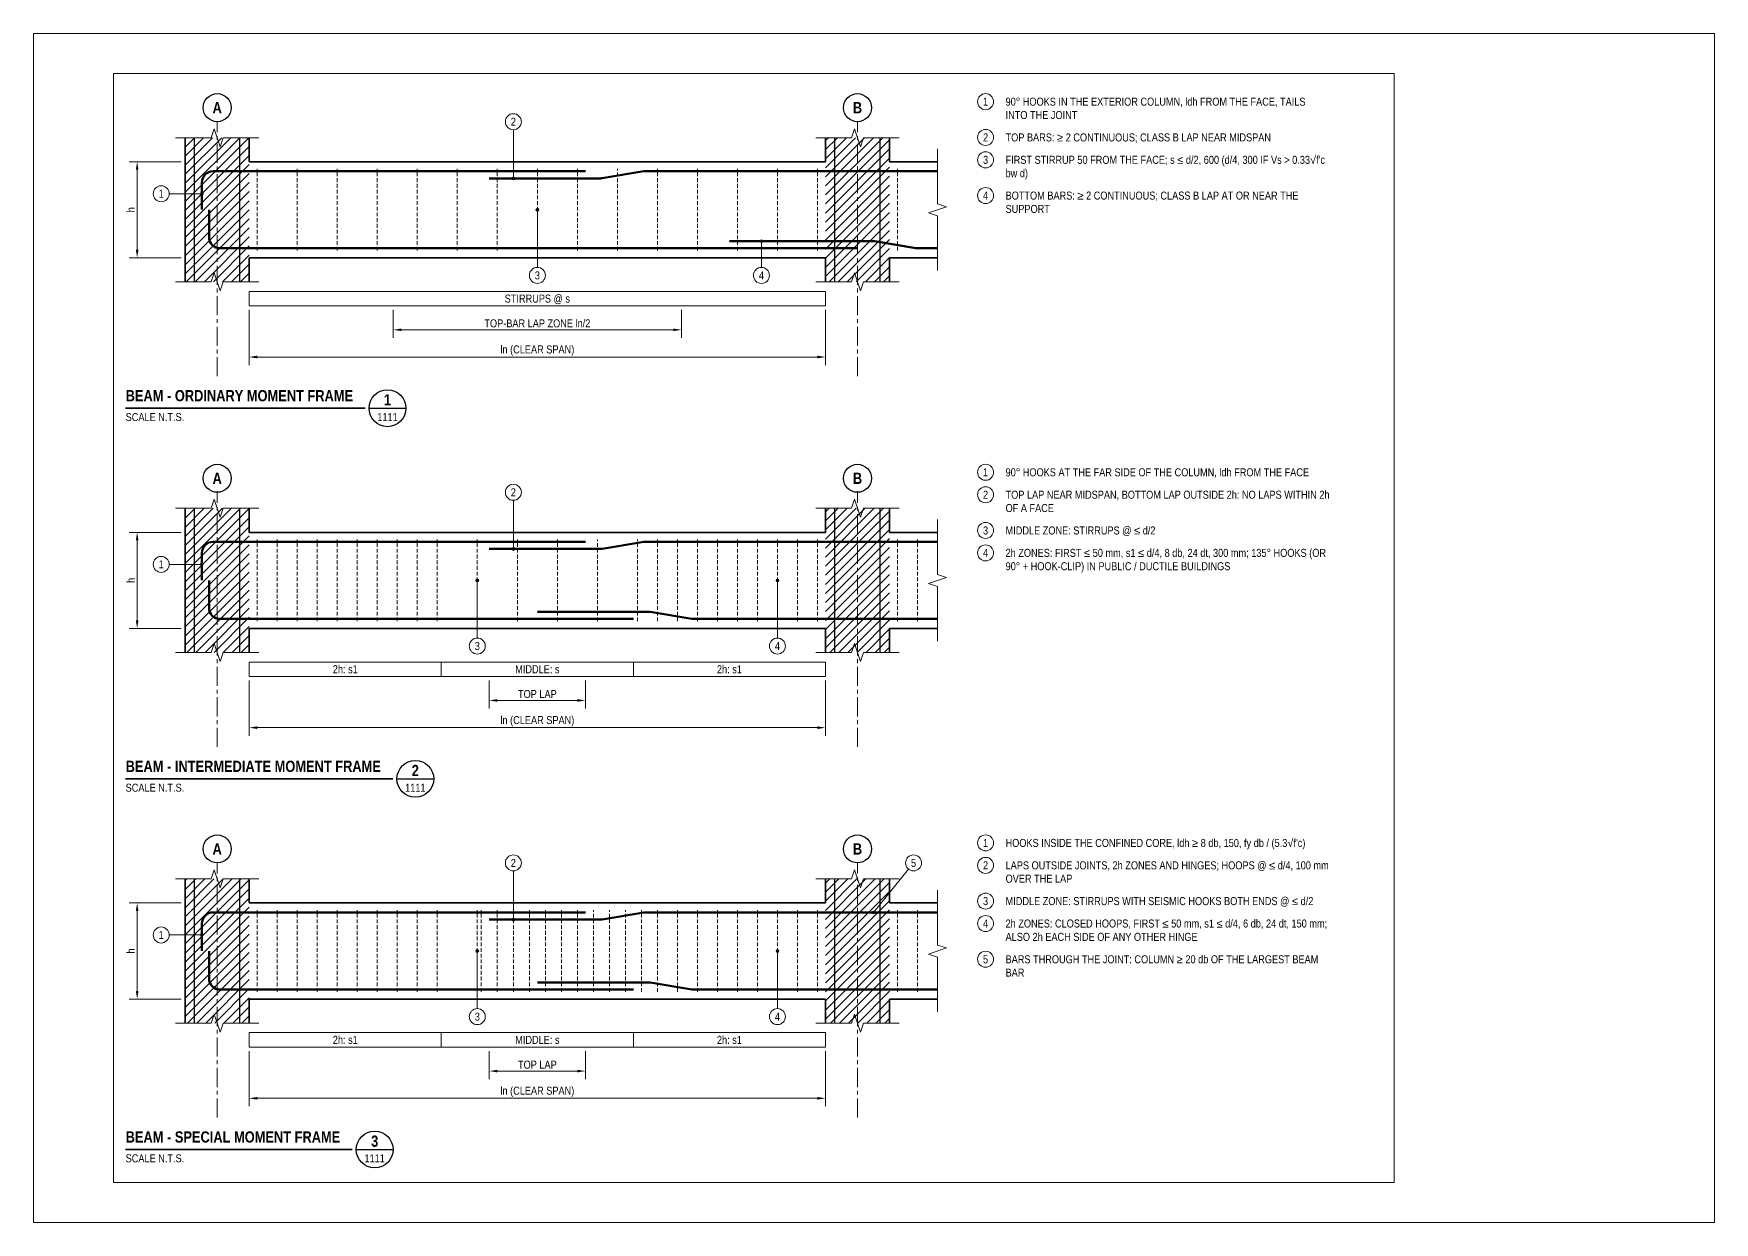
# Model space of a CAD drawing. Header units: millimetres. Extents: x 0 to 68000, y 0 to 7425.
# Drawn here: x 0 to 10500, y 0 to 7425 of the extents above; entities that cross this region are included whole.
import ezdxf
from ezdxf.enums import TextEntityAlignment as Align

# ---------------------------------------------------------------- set-up
doc = ezdxf.new("R2010")
doc.units = ezdxf.units.MM
doc.header["$LTSCALE"] = 3.75
doc.linetypes.add('CENTER', pattern=[50.8, 31.75, -6.35, 6.35, -6.35])
doc.linetypes.add('HIDDEN', pattern=[9.525, 6.35, -3.175])
for name, color, linetype, lineweight in [('S-ANNO', 3, 'Continuous', 18), ('S-BREAK', 8, 'Continuous', 18), ('S-CENT', 3, 'CENTER', 18), ('S-CONC', 4, 'Continuous', 35), ('S-DET', 7, 'Continuous', 18), ('S-DIMS', 2, 'Continuous', 18), ('S-HATCH', 9, 'Continuous', 13), ('S-REBR', 1, 'Continuous', 50), ('S-REBR-NF', 252, 'Continuous', 25), ('S-STIR-ELEV', 8, 'HIDDEN', 18), ('S-SYMB', 6, 'Continuous', 25), ('S-TEXT', 7, 'Continuous', 18), ('S-TITLE', 4, 'Continuous', 35), ('S-ZONE', 8, 'Continuous', 18)]:
    doc.layers.add(name, color=color, linetype=linetype, lineweight=lineweight)
doc.layers.add('S-SHEET', color=9, linetype='Continuous', lineweight=13, plot=False)
doc.layers.add('S-TB-AREA', color=9, linetype='Continuous', lineweight=13, plot=False)
doc.styles.add('AN', font='ARIALN_0.TTF')
doc.styles.add('ANB', font='ARIALNB_0.TTF')
doc.dimstyles.new('EIT-25', dxfattribs={"dimscale": 25, "dimtxt": 2, "dimasz": 2, "dimexe": 2, "dimexo": 1, "dimgap": 0.6, "dimtad": 1, "dimdec": 0, "dimtxsty": 'AN', "dimcen": 2.5, "dimclrd": 2, "dimclre": 8, "dimclrt": 7, "dimazin": 3, "dimtfac": 1, "dimtmove": 1, "dimatfit": 3, "dimlwd": -1, "dimlwe": -1, "dimarcsym": 0})

# ---------------------------------------------------------------- blocks, each defined once
blk = doc.blocks.new('VT-1111-1', base_point=(23, 198.8))
at = {"layer": 'S-SYMB'}
blk.add_line((83.83, 203.4), (93.03, 203.4), dxfattribs=at)
blk.add_circle((88.43, 203.4), 4.6, dxfattribs=at)
at = {"layer": 'S-TITLE'}
blk.add_line((23, 203.4), (82.83, 203.4), dxfattribs=at)
at = {"layer": 'S-TEXT'}
for s, height, style, p in [('1', 2.8, 'ANB', (88.43, 205.5)), ('1111', 2, 'AN', (88.43, 201.2))]:
    blk.add_text(s, height=height, dxfattribs=dict(at, style=style)).set_placement(p, align=Align.MIDDLE_CENTER)
at = {"layer": 'S-TEXT', "style": 'AN'}
blk.add_text('SCALE N.T.S.', height=2, dxfattribs=at).set_placement((23, 202.2), align=Align.TOP_LEFT)
at = {"layer": 'S-TITLE', "style": 'ANB'}
blk.add_text('BEAM - ORDINARY MOMENT FRAME', height=2.8, dxfattribs=at).set_placement((23, 204.3), align=Align.BOTTOM_LEFT)
blk = doc.blocks.new('VT-1111-2', base_point=(23, 106.2))
at = {"layer": 'S-SYMB'}
blk.add_line((90.78, 110.8), (99.98, 110.8), dxfattribs=at)
blk.add_circle((95.38, 110.8), 4.6, dxfattribs=at)
at = {"layer": 'S-TITLE'}
blk.add_line((23, 110.8), (89.78, 110.8), dxfattribs=at)
at = {"layer": 'S-TEXT'}
for s, height, style, p in [('2', 2.8, 'ANB', (95.38, 112.9)), ('1111', 2, 'AN', (95.38, 108.6))]:
    blk.add_text(s, height=height, dxfattribs=dict(at, style=style)).set_placement(p, align=Align.MIDDLE_CENTER)
at = {"layer": 'S-TEXT', "style": 'AN'}
blk.add_text('SCALE N.T.S.', height=2, dxfattribs=at).set_placement((23, 109.6), align=Align.TOP_LEFT)
at = {"layer": 'S-TITLE', "style": 'ANB'}
blk.add_text('BEAM - INTERMEDIATE MOMENT FRAME', height=2.8, dxfattribs=at).set_placement((23, 111.7), align=Align.BOTTOM_LEFT)
blk = doc.blocks.new('VT-1111-3', base_point=(23, 13.6))
at = {"layer": 'S-SYMB'}
blk.add_line((80.63, 18.2), (89.83, 18.2), dxfattribs=at)
blk.add_circle((85.23, 18.2), 4.6, dxfattribs=at)
at = {"layer": 'S-TITLE'}
blk.add_line((23, 18.2), (79.63, 18.2), dxfattribs=at)
at = {"layer": 'S-TEXT'}
for s, height, style, p in [('3', 2.8, 'ANB', (85.23, 20.3)), ('1111', 2, 'AN', (85.23, 16))]:
    blk.add_text(s, height=height, dxfattribs=dict(at, style=style)).set_placement(p, align=Align.MIDDLE_CENTER)
at = {"layer": 'S-TEXT', "style": 'AN'}
blk.add_text('SCALE N.T.S.', height=2, dxfattribs=at).set_placement((23, 17), align=Align.TOP_LEFT)
at = {"layer": 'S-TITLE', "style": 'ANB'}
blk.add_text('BEAM - SPECIAL MOMENT FRAME', height=2.8, dxfattribs=at).set_placement((23, 19.1), align=Align.BOTTOM_LEFT)
blk = doc.blocks.new('DET-1111-1', base_point=(-771.9, -740))
at = {"layer": 'S-ANNO'}
h = blk.add_hatch(color=256, dxfattribs=at)
h.dxf.hatch_style = 1
edge = h.paths.add_edge_path()
edge.add_arc((1650, 496), 8.75, 0, 360)
h = blk.add_hatch(color=256, dxfattribs=at)
h.dxf.hatch_style = 1
edge = h.paths.add_edge_path()
edge.add_arc((-296, 400), 8.75, 0, 360)
h = blk.add_hatch(color=256, dxfattribs=at)
h.dxf.hatch_style = 1
edge = h.paths.add_edge_path()
edge.add_arc((1800, 300), 8.75, 0, 360)
h = blk.add_hatch(color=256, dxfattribs=at)
h.dxf.hatch_style = 1
edge = h.paths.add_edge_path()
edge.add_arc((3200, 104), 8.75, 0, 360)
at = {"layer": 'S-HATCH'}
h = blk.add_hatch(dxfattribs=at)
h.set_pattern_fill('ANSI31', color=256, scale=12.598)
h.paths.add_polyline_path([(-400, -150), (0, -150), (0, 750), (-400, 750)])
h = blk.add_hatch(dxfattribs=at)
h.set_pattern_fill('ANSI31', color=256, scale=12.5984)
h.paths.add_polyline_path([(3600, -150), (4000, -150), (4000, 750), (3600, 750)])
at = {"layer": 'S-ANNO'}
for p, q in [((1650, 800), (1650, 496)), ((-500, 400), (-296, 400)), ((1800, -60), (1800, 300)), ((3200, -60), (3200, 104))]:
    blk.add_line(p, q, dxfattribs=at)
for centre, radius in [((4600, 975), 50), ((1650, 850), 50), ((4600, 751.7), 50), ((4600, 611.7), 50), ((-550, 400), 50), ((1650, 496), 8.75), ((4600, 388.3), 50), ((-296, 400), 8.75), ((1800, 300), 8.75), ((3200, 104), 8.75), ((1800, -110), 50), ((3200, -110), 50)]:
    blk.add_circle(centre, radius, dxfattribs=at)
at = {"layer": 'S-BREAK', "flags": 128}
for points in [[(-460, 750), (-237.5, 750), (-218.8, 806.2), (-181.2, 693.8), (-162.5, 750), (60, 750)], [(3540, 750), (3762.5, 750), (3781.2, 806.2), (3818.8, 693.8), (3837.5, 750), (4060, 750)], [(4300, -80), (4300, 262.5), (4243.8, 281.2), (4356.2, 318.8), (4300, 337.5), (4300, 680)], [(-460, -150), (-237.5, -150), (-218.8, -93.8), (-181.2, -206.2), (-162.5, -150), (60, -150)], [(3540, -150), (3762.5, -150), (3781.2, -93.8), (3818.8, -206.2), (3837.5, -150), (4060, -150)]]:
    blk.add_lwpolyline(points, dxfattribs=at)
at = {"layer": 'S-CENT'}
for p, q in [((-200, -740), (-200, 850)), ((3800, -740), (3800, 850))]:
    blk.add_line(p, q, dxfattribs=at)
at = {"layer": 'S-CONC'}
for p, q in [((-400, -150), (-400, 750)), ((0, 600), (0, 750)), ((3600, 600), (3600, 750)), ((4000, 600), (4000, 750)), ((0, 600), (3600, 600)), ((4000, 600), (4300, 600)), ((0, -150), (0, 0)), ((0, 0), (3600, 0)), ((3600, -150), (3600, 0)), ((4000, -150), (4000, 0)), ((4000, 0), (4300, 0))]:
    blk.add_line(p, q, dxfattribs=at)
at = {"layer": 'S-REBR', "flags": 128}
for points in [[(-296, 301), (-296, 471, -0.4142136), (-226, 541), (2100, 541)], [(1500, 496), (2194.2, 496, 0.0413106), (2205.7, 497), (2464.3, 540, -0.0413106), (2475.8, 541), (4300, 541)], [(-251, 299), (-251, 129, 0.4142136), (-181, 59), (3800, 59)], [(3000, 104), (3894.2, 104, -0.0413106), (3905.7, 103), (4164.3, 60, 0.0413106), (4175.8, 59), (4300, 59)]]:
    blk.add_lwpolyline(points, format="xyb", dxfattribs=at)
at = {"layer": 'S-REBR-NF', "flags": 128}
for points in [[(-341, -150), (-341, 750)], [(-59, -150), (-59, 750)], [(3659, -150), (3659, 750)], [(3941, -150), (3941, 750)]]:
    blk.add_lwpolyline(points, dxfattribs=at)
at = {"layer": 'S-STIR-ELEV'}
for p, q in [((50, 44.5), (50, 555.5)), ((300, 44.5), (300, 555.5)), ((550, 44.5), (550, 555.5)), ((800, 44.5), (800, 555.5)), ((1050, 44.5), (1050, 555.5)), ((1300, 44.5), (1300, 555.5)), ((1550, 44.5), (1550, 555.5)), ((1800, 44.5), (1800, 555.5)), ((2050, 44.5), (2050, 555.5)), ((2300, 44.5), (2300, 555.5)), ((2550, 44.5), (2550, 555.5)), ((2800, 44.5), (2800, 555.5)), ((3050, 44.5), (3050, 555.5)), ((3300, 44.5), (3300, 555.5)), ((3550, 44.5), (3550, 555.5)), ((4050, 44.5), (4050, 555.5))]:
    blk.add_line(p, q, dxfattribs=at)
at = {"layer": 'S-SYMB'}
for centre in [(-200, 937.5), (3800, 937.5)]:
    blk.add_circle(centre, 87.5, dxfattribs=at)
at = {"layer": 'S-ZONE', "flags": 128}
blk.add_lwpolyline([(0, -210), (3600, -210), (3600, -300), (0, -300)], close=True, dxfattribs=at)
at = {"layer": 'S-TEXT'}
for s, height, style, p in [('A', 70, 'ANB', (-200, 937.5)), ('B', 70, 'ANB', (3800, 937.5)), ('1', 50, 'AN', (4600, 975)), ('2', 50, 'AN', (1650, 850)), ('2', 50, 'AN', (4600, 751.7)), ('3', 50, 'AN', (4600, 611.7)), ('1', 50, 'AN', (-550, 400)), ('4', 50, 'AN', (4600, 388.3)), ('3', 50, 'AN', (1800, -110)), ('4', 50, 'AN', (3200, -110)), ('STIRRUPS @ s', 50, 'AN', (1800, -255))]:
    blk.add_text(s, height=height, dxfattribs=dict(at, style=style)).set_placement(p, align=Align.MIDDLE_CENTER)
at = {"layer": 'S-TEXT', "style": 'AN'}
for s, p in [('90° HOOKS IN THE EXTERIOR COLUMN, ldh FROM THE FACE, TAILS', (4725, 975)), ('INTO THE JOINT', (4725, 891.7)), ('TOP BARS: ≥ 2 CONTINUOUS; CLASS B LAP NEAR MIDSPAN', (4725, 751.7)), ("FIRST STIRRUP 50 FROM THE FACE; s ≤ d/2, 600 (d/4, 300 IF Vs > 0.33√f'c", (4725, 611.7)), ('bw d)', (4725, 528.3)), ('SUPPORT', (4725, 305)), ('BOTTOM BARS: ≥ 2 CONTINUOUS; CLASS B LAP AT OR NEAR THE', (4725, 388.3))]:
    blk.add_text(s, height=50, dxfattribs=at).set_placement(p, align=Align.MIDDLE_LEFT)
at = {"layer": 'S-DIMS'}
blk.add_linear_dim(base=(-700, 0), p1=(-400, 0), p2=(-400, 600), angle=90, text='h', dimstyle='EIT-25', dxfattribs=at).render()
for base, p1, p2, text in [((0, -620), (0, -300), (3600, -300), 'ln (CLEAR SPAN)'), ((900, -450), (900, -300), (2700, -300), 'TOP-BAR LAP ZONE ln/2')]:
    blk.add_linear_dim(base=base, p1=p1, p2=p2, text=text, dimstyle='EIT-25', dxfattribs=at).render()
blk = doc.blocks.new('DET-1111-2', base_point=(-771.9, -8740))
at = {"layer": 'S-ANNO'}
h = blk.add_hatch(color=256, dxfattribs=at)
h.dxf.hatch_style = 1
edge = h.paths.add_edge_path()
edge.add_arc((1650, -7504), 8.75, 0, 360)
h = blk.add_hatch(color=256, dxfattribs=at)
h.dxf.hatch_style = 1
edge = h.paths.add_edge_path()
edge.add_arc((-296, -7600), 8.75, 0, 360)
h = blk.add_hatch(color=256, dxfattribs=at)
h.dxf.hatch_style = 1
edge = h.paths.add_edge_path()
edge.add_arc((1425, -7700), 8.75, 0, 360)
h = blk.add_hatch(color=256, dxfattribs=at)
h.dxf.hatch_style = 1
edge = h.paths.add_edge_path()
edge.add_arc((3300, -7700), 8.75, 0, 360)
at = {"layer": 'S-HATCH'}
h = blk.add_hatch(dxfattribs=at)
h.set_pattern_fill('ANSI31', color=256, scale=12.5984)
h.paths.add_polyline_path([(-400, -8150), (0, -8150), (0, -7250), (-400, -7250)])
h = blk.add_hatch(dxfattribs=at)
h.set_pattern_fill('ANSI31', color=256, scale=12.5984)
h.paths.add_polyline_path([(3600, -8150), (4000, -8150), (4000, -7250), (3600, -7250)])
at = {"layer": 'S-ANNO'}
for p, q in [((1650, -7200), (1650, -7504)), ((-500, -7600), (-296, -7600)), ((1425, -8060), (1425, -7700)), ((3300, -8060), (3300, -7700))]:
    blk.add_line(p, q, dxfattribs=at)
for centre, radius in [((4600, -7025), 50), ((1650, -7150), 50), ((4600, -7165), 50), ((4600, -7388.3), 50), ((-550, -7600), 50), ((1650, -7504), 8.75), ((4600, -7528.3), 50), ((-296, -7600), 8.75), ((1425, -7700), 8.75), ((3300, -7700), 8.75), ((1425, -8110), 50), ((3300, -8110), 50)]:
    blk.add_circle(centre, radius, dxfattribs=at)
at = {"layer": 'S-BREAK', "flags": 128}
for points in [[(-460, -7250), (-237.5, -7250), (-218.8, -7193.8), (-181.2, -7306.2), (-162.5, -7250), (60, -7250)], [(3540, -7250), (3762.5, -7250), (3781.2, -7193.8), (3818.8, -7306.2), (3837.5, -7250), (4060, -7250)], [(4300, -8080), (4300, -7737.5), (4243.8, -7718.8), (4356.2, -7681.2), (4300, -7662.5), (4300, -7320)], [(-460, -8150), (-237.5, -8150), (-218.8, -8093.8), (-181.2, -8206.2), (-162.5, -8150), (60, -8150)], [(3540, -8150), (3762.5, -8150), (3781.2, -8093.8), (3818.8, -8206.2), (3837.5, -8150), (4060, -8150)]]:
    blk.add_lwpolyline(points, dxfattribs=at)
at = {"layer": 'S-CENT'}
for p, q in [((-200, -8740), (-200, -7150)), ((3800, -8740), (3800, -7150))]:
    blk.add_line(p, q, dxfattribs=at)
at = {"layer": 'S-CONC'}
for p, q in [((-400, -8150), (-400, -7250)), ((0, -7400), (0, -7250)), ((3600, -7400), (3600, -7250)), ((4000, -7400), (4000, -7250)), ((0, -7400), (3600, -7400)), ((4000, -7400), (4300, -7400)), ((0, -8150), (0, -8000)), ((0, -8000), (3600, -8000)), ((3600, -8150), (3600, -8000)), ((4000, -8150), (4000, -8000)), ((4000, -8000), (4300, -8000))]:
    blk.add_line(p, q, dxfattribs=at)
at = {"layer": 'S-REBR', "flags": 128}
for points in [[(-296, -7699), (-296, -7529, -0.4142136), (-226, -7459), (2100, -7459)], [(1500, -7504), (2194.2, -7504, 0.0413106), (2205.7, -7503), (2464.3, -7460, -0.0413106), (2475.8, -7459), (4300, -7459)], [(-251, -7701), (-251, -7871, 0.4142136), (-181, -7941), (2400, -7941)], [(1800, -7896), (2494.2, -7896, -0.0413106), (2505.7, -7897), (2764.3, -7940, 0.0413106), (2775.8, -7941), (4300, -7941)]]:
    blk.add_lwpolyline(points, format="xyb", dxfattribs=at)
at = {"layer": 'S-REBR-NF', "flags": 128}
for points in [[(-341, -8150), (-341, -7250)], [(-59, -8150), (-59, -7250)], [(3659, -8150), (3659, -7250)], [(3941, -8150), (3941, -7250)]]:
    blk.add_lwpolyline(points, dxfattribs=at)
at = {"layer": 'S-STIR-ELEV'}
for p, q in [((50, -7955.5), (50, -7444.5)), ((175, -7955.5), (175, -7444.5)), ((300, -7955.5), (300, -7444.5)), ((425, -7955.5), (425, -7444.5)), ((550, -7955.5), (550, -7444.5)), ((675, -7955.5), (675, -7444.5)), ((800, -7955.5), (800, -7444.5)), ((925, -7955.5), (925, -7444.5)), ((1050, -7955.5), (1050, -7444.5)), ((1175, -7955.5), (1175, -7444.5)), ((1425, -7955.5), (1425, -7444.5)), ((1675, -7955.5), (1675, -7444.5)), ((1925, -7955.5), (1925, -7444.5)), ((2175, -7955.5), (2175, -7444.5)), ((2425, -7955.5), (2425, -7444.5)), ((2550, -7955.5), (2550, -7444.5)), ((2675, -7955.5), (2675, -7444.5)), ((2800, -7955.5), (2800, -7444.5)), ((2925, -7955.5), (2925, -7444.5)), ((3050, -7955.5), (3050, -7444.5)), ((3175, -7955.5), (3175, -7444.5)), ((3300, -7955.5), (3300, -7444.5)), ((3425, -7955.5), (3425, -7444.5)), ((3550, -7955.5), (3550, -7444.5)), ((4050, -7955.5), (4050, -7444.5)), ((4175, -7955.5), (4175, -7444.5))]:
    blk.add_line(p, q, dxfattribs=at)
at = {"layer": 'S-SYMB'}
for centre in [(-200, -7062.5), (3800, -7062.5)]:
    blk.add_circle(centre, 87.5, dxfattribs=at)
at = {"layer": 'S-ZONE', "flags": 128}
for points in [[(0, -8210), (1200, -8210), (1200, -8300), (0, -8300)], [(1200, -8210), (2400, -8210), (2400, -8300), (1200, -8300)], [(2400, -8210), (3600, -8210), (3600, -8300), (2400, -8300)]]:
    blk.add_lwpolyline(points, close=True, dxfattribs=at)
at = {"layer": 'S-TEXT'}
for s, height, style, p in [('A', 70, 'ANB', (-200, -7062.5)), ('B', 70, 'ANB', (3800, -7062.5)), ('1', 50, 'AN', (4600, -7025)), ('2', 50, 'AN', (1650, -7150)), ('2', 50, 'AN', (4600, -7165)), ('3', 50, 'AN', (4600, -7388.3)), ('4', 50, 'AN', (4600, -7528.3)), ('1', 50, 'AN', (-550, -7600)), ('3', 50, 'AN', (1425, -8110)), ('4', 50, 'AN', (3300, -8110)), ('2h: s1', 50, 'AN', (600, -8255)), ('MIDDLE: s', 50, 'AN', (1800, -8255)), ('2h: s1', 50, 'AN', (3000, -8255))]:
    blk.add_text(s, height=height, dxfattribs=dict(at, style=style)).set_placement(p, align=Align.MIDDLE_CENTER)
at = {"layer": 'S-TEXT', "style": 'AN'}
for s, p in [('90° HOOKS AT THE FAR SIDE OF THE COLUMN, ldh FROM THE FACE', (4725, -7025)), ('TOP LAP NEAR MIDSPAN, BOTTOM LAP OUTSIDE 2h: NO LAPS WITHIN 2h', (4725, -7165)), ('OF A FACE', (4725, -7248.3)), ('MIDDLE ZONE: STIRRUPS @ ≤ d/2', (4725, -7388.3)), ('2h ZONES: FIRST ≤ 50 mm, s1 ≤ d/4, 8 db, 24 dt, 300 mm; 135° HOOKS (OR', (4725, -7528.3)), ('90° + HOOK-CLIP) IN PUBLIC / DUCTILE BUILDINGS', (4725, -7611.7))]:
    blk.add_text(s, height=50, dxfattribs=at).set_placement(p, align=Align.MIDDLE_LEFT)
at = {"layer": 'S-DIMS'}
blk.add_linear_dim(base=(-700, -8000), p1=(-400, -8000), p2=(-400, -7400), angle=90, text='h', dimstyle='EIT-25', dxfattribs=at).render()
for base, p1, p2, text in [((0, -8620), (0, -8300), (3600, -8300), 'ln (CLEAR SPAN)'), ((1500, -8450), (1500, -8300), (2100, -8300), 'TOP LAP')]:
    blk.add_linear_dim(base=base, p1=p1, p2=p2, text=text, dimstyle='EIT-25', dxfattribs=at).render()
blk = doc.blocks.new('DET-1111-3', base_point=(-771.9, -16740))
at = {"layer": 'S-ANNO'}
h = blk.add_hatch(color=256, dxfattribs=at)
h.dxf.hatch_style = 1
edge = h.paths.add_edge_path()
edge.add_arc((1650, -15504), 8.75, 0, 360)
h = blk.add_hatch(color=256, dxfattribs=at)
h.dxf.hatch_style = 1
edge = h.paths.add_edge_path()
edge.add_arc((3900, -15459), 8.75, 0, 360)
h = blk.add_hatch(color=256, dxfattribs=at)
h.dxf.hatch_style = 1
edge = h.paths.add_edge_path()
edge.add_arc((-296, -15600), 8.75, 0, 360)
h = blk.add_hatch(color=256, dxfattribs=at)
h.dxf.hatch_style = 1
edge = h.paths.add_edge_path()
edge.add_arc((1425, -15700), 8.75, 0, 360)
h = blk.add_hatch(color=256, dxfattribs=at)
h.dxf.hatch_style = 1
edge = h.paths.add_edge_path()
edge.add_arc((3300, -15700), 8.75, 0, 360)
at = {"layer": 'S-HATCH'}
h = blk.add_hatch(dxfattribs=at)
h.set_pattern_fill('ANSI31', color=256, scale=12.5984)
h.paths.add_polyline_path([(-400, -16150), (0, -16150), (0, -15250), (-400, -15250)])
h = blk.add_hatch(dxfattribs=at)
h.set_pattern_fill('ANSI31', color=256, scale=12.5984)
h.paths.add_polyline_path([(3600, -16150), (4000, -16150), (4000, -15250), (3600, -15250)])
at = {"layer": 'S-ANNO'}
for p, q in [((1650, -15200), (1650, -15504)), ((4118.6, -15188.9), (3900, -15459)), ((-500, -15600), (-296, -15600)), ((1425, -16060), (1425, -15700)), ((3300, -16060), (3300, -15700))]:
    blk.add_line(p, q, dxfattribs=at)
for centre, radius in [((4600, -15025), 50), ((1650, -15150), 50), ((4150, -15150), 50), ((4600, -15165), 50), ((4600, -15388.3), 50), ((1650, -15504), 8.75), ((3900, -15459), 8.75), ((4600, -15528.3), 50), ((-550, -15600), 50), ((-296, -15600), 8.75), ((1425, -15700), 8.75), ((3300, -15700), 8.75), ((4600, -15751.7), 50), ((1425, -16110), 50), ((3300, -16110), 50)]:
    blk.add_circle(centre, radius, dxfattribs=at)
at = {"layer": 'S-BREAK', "flags": 128}
for points in [[(-460, -15250), (-237.5, -15250), (-218.8, -15193.8), (-181.2, -15306.2), (-162.5, -15250), (60, -15250)], [(3540, -15250), (3762.5, -15250), (3781.2, -15193.8), (3818.8, -15306.2), (3837.5, -15250), (4060, -15250)], [(4300, -16080), (4300, -15737.5), (4243.8, -15718.8), (4356.2, -15681.2), (4300, -15662.5), (4300, -15320)], [(-460, -16150), (-237.5, -16150), (-218.8, -16093.8), (-181.2, -16206.2), (-162.5, -16150), (60, -16150)], [(3540, -16150), (3762.5, -16150), (3781.2, -16093.8), (3818.8, -16206.2), (3837.5, -16150), (4060, -16150)]]:
    blk.add_lwpolyline(points, dxfattribs=at)
at = {"layer": 'S-CENT'}
for p, q in [((-200, -16740), (-200, -15150)), ((3800, -16740), (3800, -15150))]:
    blk.add_line(p, q, dxfattribs=at)
at = {"layer": 'S-CONC'}
for p, q in [((-400, -16150), (-400, -15250)), ((0, -15400), (0, -15250)), ((3600, -15400), (3600, -15250)), ((4000, -15400), (4000, -15250)), ((0, -15400), (3600, -15400)), ((4000, -15400), (4300, -15400)), ((0, -16150), (0, -16000)), ((0, -16000), (3600, -16000)), ((3600, -16150), (3600, -16000)), ((4000, -16150), (4000, -16000)), ((4000, -16000), (4300, -16000))]:
    blk.add_line(p, q, dxfattribs=at)
at = {"layer": 'S-REBR', "flags": 128}
for points in [[(-296, -15699), (-296, -15529, -0.4142136), (-226, -15459), (2100, -15459)], [(1500, -15504), (2194.2, -15504, 0.0413106), (2205.7, -15503), (2464.3, -15460, -0.0413106), (2475.8, -15459), (4300, -15459)], [(-251, -15701), (-251, -15871, 0.4142136), (-181, -15941), (2400, -15941)], [(1800, -15896), (2494.2, -15896, -0.0413106), (2505.7, -15897), (2764.3, -15940, 0.0413106), (2775.8, -15941), (4300, -15941)]]:
    blk.add_lwpolyline(points, format="xyb", dxfattribs=at)
at = {"layer": 'S-REBR-NF', "flags": 128}
for points in [[(-341, -16150), (-341, -15250)], [(-59, -16150), (-59, -15250)], [(3659, -16150), (3659, -15250)], [(3941, -16150), (3941, -15250)]]:
    blk.add_lwpolyline(points, dxfattribs=at)
at = {"layer": 'S-STIR-ELEV'}
for p, q in [((50, -15955.5), (50, -15444.5)), ((175, -15955.5), (175, -15444.5)), ((300, -15955.5), (300, -15444.5)), ((425, -15955.5), (425, -15444.5)), ((550, -15955.5), (550, -15444.5)), ((675, -15955.5), (675, -15444.5)), ((800, -15955.5), (800, -15444.5)), ((925, -15955.5), (925, -15444.5)), ((1050, -15955.5), (1050, -15444.5)), ((1175, -15955.5), (1175, -15444.5)), ((1425, -15955.5), (1425, -15444.5)), ((1450, -15955.5), (1450, -15444.5)), ((1550, -15955.5), (1550, -15444.5)), ((1650, -15955.5), (1650, -15444.5)), ((1750, -15955.5), (1750, -15444.5)), ((1850, -15955.5), (1850, -15444.5)), ((1950, -15955.5), (1950, -15444.5)), ((2050, -15955.5), (2050, -15444.5)), ((2150, -15955.5), (2150, -15444.5)), ((2250, -15955.5), (2250, -15444.5)), ((2350, -15955.5), (2350, -15444.5)), ((2450, -15955.5), (2450, -15444.5)), ((2550, -15955.5), (2550, -15444.5)), ((2675, -15955.5), (2675, -15444.5)), ((2800, -15955.5), (2800, -15444.5)), ((2925, -15955.5), (2925, -15444.5)), ((3050, -15955.5), (3050, -15444.5)), ((3175, -15955.5), (3175, -15444.5)), ((3300, -15955.5), (3300, -15444.5)), ((3425, -15955.5), (3425, -15444.5)), ((3550, -15955.5), (3550, -15444.5)), ((4050, -15955.5), (4050, -15444.5)), ((4175, -15955.5), (4175, -15444.5))]:
    blk.add_line(p, q, dxfattribs=at)
at = {"layer": 'S-SYMB'}
for centre in [(-200, -15062.5), (3800, -15062.5)]:
    blk.add_circle(centre, 87.5, dxfattribs=at)
at = {"layer": 'S-ZONE', "flags": 128}
for points in [[(0, -16210), (1200, -16210), (1200, -16300), (0, -16300)], [(1200, -16210), (2400, -16210), (2400, -16300), (1200, -16300)], [(2400, -16210), (3600, -16210), (3600, -16300), (2400, -16300)]]:
    blk.add_lwpolyline(points, close=True, dxfattribs=at)
at = {"layer": 'S-TEXT'}
for s, height, style, p in [('1', 50, 'AN', (4600, -15025)), ('A', 70, 'ANB', (-200, -15062.5)), ('B', 70, 'ANB', (3800, -15062.5)), ('2', 50, 'AN', (1650, -15150)), ('5', 50, 'AN', (4150, -15150)), ('2', 50, 'AN', (4600, -15165)), ('3', 50, 'AN', (4600, -15388.3)), ('4', 50, 'AN', (4600, -15528.3)), ('1', 50, 'AN', (-550, -15600)), ('5', 50, 'AN', (4600, -15751.7)), ('3', 50, 'AN', (1425, -16110)), ('4', 50, 'AN', (3300, -16110)), ('2h: s1', 50, 'AN', (600, -16255)), ('MIDDLE: s', 50, 'AN', (1800, -16255)), ('2h: s1', 50, 'AN', (3000, -16255))]:
    blk.add_text(s, height=height, dxfattribs=dict(at, style=style)).set_placement(p, align=Align.MIDDLE_CENTER)
at = {"layer": 'S-TEXT', "style": 'AN'}
for s, p in [("HOOKS INSIDE THE CONFINED CORE, ldh ≥ 8 db, 150, fy db / (5.3√f'c)", (4725, -15025)), ('OVER THE LAP', (4725, -15248.3)), ('LAPS OUTSIDE JOINTS, 2h ZONES AND HINGES; HOOPS @ ≤ d/4, 100 mm', (4725, -15165)), ('MIDDLE ZONE: STIRRUPS WITH SEISMIC HOOKS BOTH ENDS @ ≤ d/2', (4725, -15388.3)), ('2h ZONES: CLOSED HOOPS, FIRST ≤ 50 mm, s1 ≤ d/4, 6 db, 24 dt, 150 mm;', (4725, -15528.3)), ('ALSO 2h EACH SIDE OF ANY OTHER HINGE', (4725, -15611.7)), ('BARS THROUGH THE JOINT: COLUMN ≥ 20 db OF THE LARGEST BEAM', (4725, -15751.7)), ('BAR', (4725, -15835))]:
    blk.add_text(s, height=50, dxfattribs=at).set_placement(p, align=Align.MIDDLE_LEFT)
at = {"layer": 'S-DIMS'}
blk.add_linear_dim(base=(-700, -16000), p1=(-400, -16000), p2=(-400, -15400), angle=90, text='h', dimstyle='EIT-25', dxfattribs=at).render()
for base, p1, p2, text in [((0, -16620), (0, -16300), (3600, -16300), 'ln (CLEAR SPAN)'), ((1500, -16450), (1500, -16300), (2100, -16300), 'TOP LAP')]:
    blk.add_linear_dim(base=base, p1=p1, p2=p2, text=text, dimstyle='EIT-25', dxfattribs=at).render()

msp = doc.modelspace()

# ---------------------------------------------------------------- linework, layer by layer
at = {"layer": 'S-SHEET', "flags": 128}
msp.add_lwpolyline([(0, 0), (10500, 0), (10500, 7425), (0, 7425)], close=True, dxfattribs=at)
at = {"layer": 'S-TB-AREA', "flags": 128}
msp.add_lwpolyline([(500, 250), (8500, 250), (8500, 7175), (500, 7175)], close=True, dxfattribs=at)

# ---------------------------------------------------------------- block references
at = {"layer": 'S-DET', "zscale": 25}
for name, p in [('DET-1111-1', (575, 5285)), ('DET-1111-2', (575, 2970)), ('DET-1111-3', (575, 655))]:
    msp.add_blockref(name, p, dxfattribs=at)
at = {"layer": 'S-TEXT', "xscale": 25, "yscale": 25, "zscale": 25}
for name, p in [('VT-1111-1', (575, 4970)), ('VT-1111-2', (575, 2655)), ('VT-1111-3', (575, 340))]:
    msp.add_blockref(name, p, dxfattribs=at)

doc.saveas('drawing.dxf')
